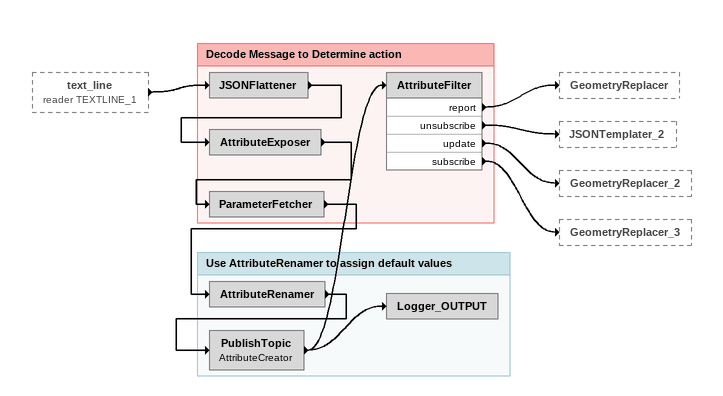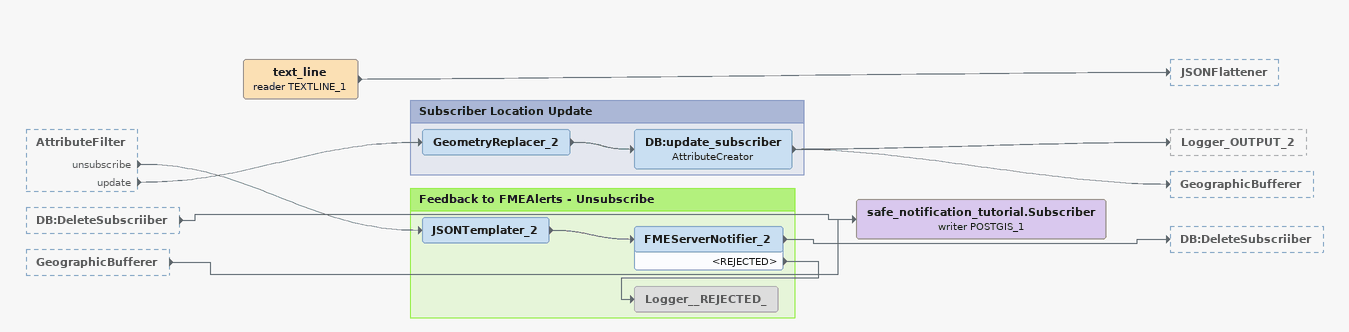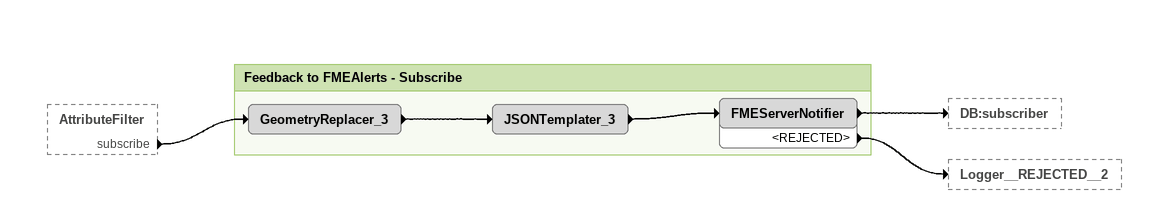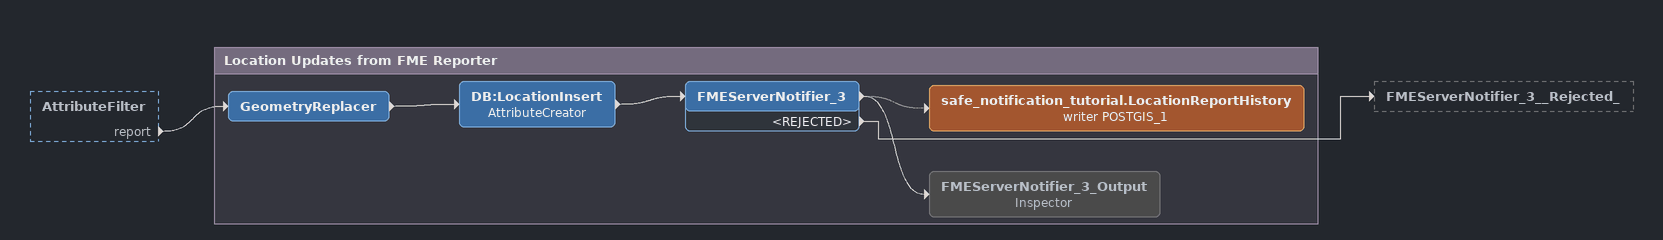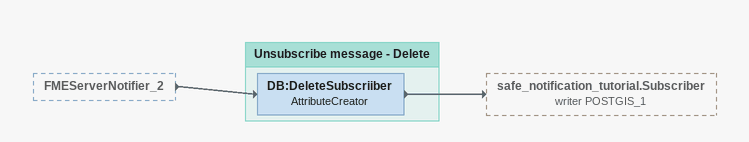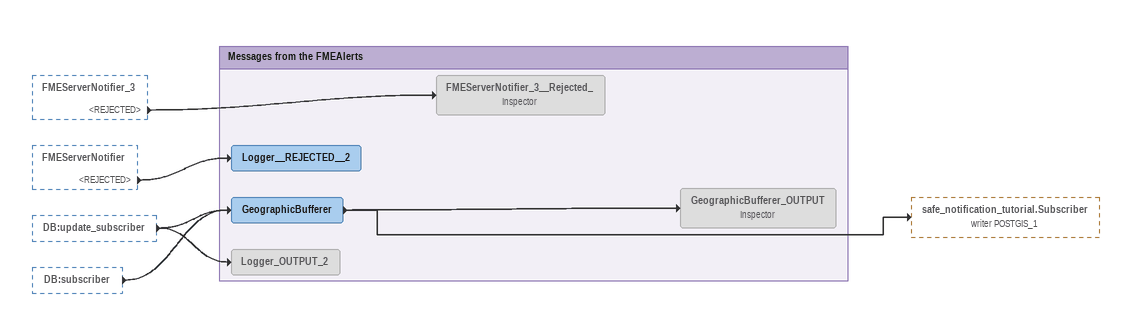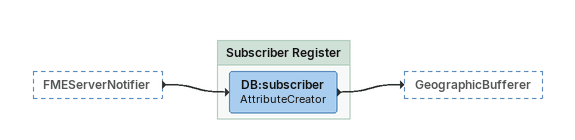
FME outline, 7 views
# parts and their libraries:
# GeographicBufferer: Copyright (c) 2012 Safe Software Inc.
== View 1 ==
text_line (reader TEXTLINE_1) [outside]
    -> JSONFlattener

Bookmark: Decode Message to Determine action
JSONFlattener
    -> AttributeExposer
AttributeExposer
    -> ParameterFetcher
ParameterFetcher
    -> AttributeRenamer
AttributeFilter
    report -> GeometryReplacer
    unsubscribe -> JSONTemplater_2
    update -> GeometryReplacer_2
    subscribe -> GeometryReplacer_3

Bookmark: Use AttributeRenamer to assign default values
AttributeRenamer
    -> PublishTopic
PublishTopic: AttributeCreator
    -> AttributeFilter
    -> Logger_OUTPUT
Logger_OUTPUT

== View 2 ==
AttributeFilter [outside]
    unsubscribe -> JSONTemplater_2
    update -> GeometryReplacer_2
DB:DeleteSubscriiber [outside]
    -> safe_notification_tutorial.Subscriber (writer POSTGIS_1)
GeographicBufferer [outside]
    -> safe_notification_tutorial.Subscriber (writer POSTGIS_1)
text_line (reader TEXTLINE_1)
    -> JSONFlattener
safe_notification_tutorial.Subscriber (writer POSTGIS_1)

Bookmark: Subscriber Location Update
GeometryReplacer_2
    -> DB:update_subscriber
DB:update_subscriber: AttributeCreator
    -> Logger_OUTPUT_2
    -> GeographicBufferer

Bookmark: Feedback to FMEAlerts - Unsubscribe
JSONTemplater_2
    -> FMEServerNotifier_2
FMEServerNotifier_2
    -> DB:DeleteSubscriiber
    <REJECTED> -> Logger__REJECTED_
Logger__REJECTED_ [off]

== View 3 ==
AttributeFilter [outside]
    subscribe -> GeometryReplacer_3

Bookmark: Feedback to FMEAlerts - Subscribe
GeometryReplacer_3
    -> JSONTemplater_3
JSONTemplater_3
    -> FMEServerNotifier
FMEServerNotifier
    -> DB:subscriber
    <REJECTED> -> Logger__REJECTED__2

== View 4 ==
AttributeFilter [outside]
    report -> GeometryReplacer

Bookmark: Location Updates from FME Reporter
GeometryReplacer
    -> DB:LocationInsert
DB:LocationInsert: AttributeCreator
    -> FMEServerNotifier_3
FMEServerNotifier_3
    -> safe_notification_tutorial.LocationReportHistory (writer POSTGIS_1) [off]
    -> FMEServerNotifier_3_Output
    <REJECTED> -> FMEServerNotifier_3__Rejected_
safe_notification_tutorial.LocationReportHistory (writer POSTGIS_1)
FMEServerNotifier_3_Output: Inspector [off]

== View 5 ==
FMEServerNotifier_2 [outside]
    -> DB:DeleteSubscriiber

Bookmark: Unsubscribe message - Delete
DB:DeleteSubscriiber: AttributeCreator
    -> safe_notification_tutorial.Subscriber (writer POSTGIS_1)

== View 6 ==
FMEServerNotifier_3 [outside]
    <REJECTED> -> FMEServerNotifier_3__Rejected_
FMEServerNotifier [outside]
    <REJECTED> -> Logger__REJECTED__2
DB:update_subscriber [outside]
    -> Logger_OUTPUT_2
    -> GeographicBufferer
DB:subscriber [outside]
    -> GeographicBufferer

Bookmark: Messages from the FMEAlerts
FMEServerNotifier_3__Rejected_: Inspector [off]
Logger__REJECTED__2
GeographicBufferer
    -> GeographicBufferer_OUTPUT
    -> safe_notification_tutorial.Subscriber (writer POSTGIS_1)
GeographicBufferer_OUTPUT: Inspector [off]
Logger_OUTPUT_2 [off]

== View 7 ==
FMEServerNotifier [outside]
    -> DB:subscriber

Bookmark: Subscriber Register
DB:subscriber: AttributeCreator
    -> GeographicBufferer
